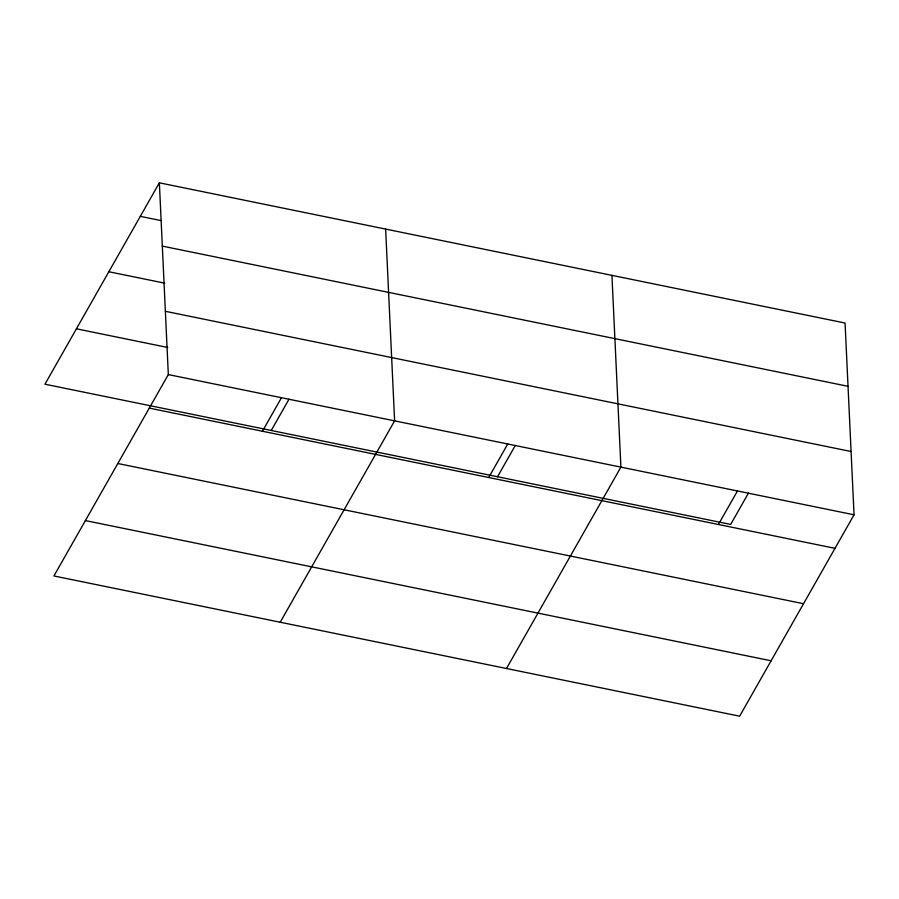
<?xml version="1.0" encoding="UTF-8"?>
<svg xmlns="http://www.w3.org/2000/svg" width="899" height="899" viewBox="0 0 899 899"><rect width="100%" height="100%" fill="white"/><g stroke="black" fill="none" stroke-linecap="round" stroke-linejoin="round"><path stroke-width="1.35" d="M159.359 182.812L168.327 374.58L53.929 575.967L739.641 716.188L854.05 514.801L845.071 323.033L159.359 182.812L44.95 384.199L730.673 524.42L748.462 493.113M262.418 431.25L281.477 397.718M271.24 430.475L289.029 399.167M280.207 622.243L394.616 420.856L385.637 229.088M488.708 477.515L507.755 443.982M497.529 476.751L515.307 445.443M506.497 668.508L620.906 467.12L611.927 275.364M718.425 524.488L737.472 490.955M140.3 216.344L160.752 220.536M162.314 246.101L848.038 386.312M108.835 271.745L164.731 283.174M165.371 311.301L851.083 451.512M76.415 328.809L167.753 347.486M168.327 374.58L854.05 514.801M149.279 408.112L835.002 548.334M117.814 463.502L803.537 603.723M85.394 520.577L771.117 660.787"/></g></svg>
